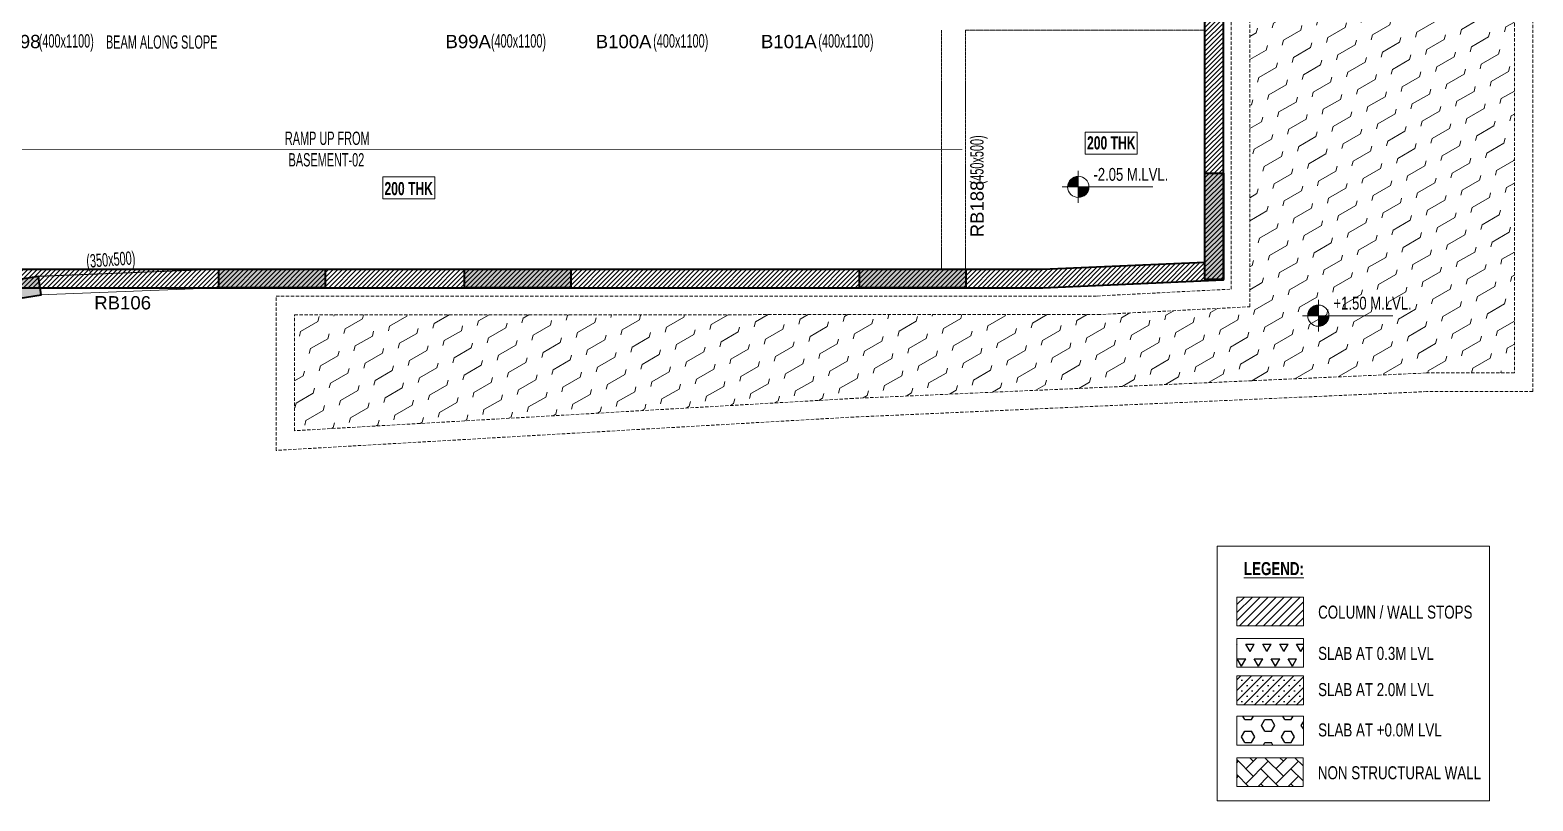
# Model space of a CAD drawing. Header units: millimetres. Extents: x -8 to 75727, y 28 to 63523.
# Drawn here: x 47455 to 75727, y 28 to 14535 of the extents above; entities that cross this region are included whole.
import ezdxf
from ezdxf.enums import TextEntityAlignment as Align

# ---------------------------------------------------------------- set-up
doc = ezdxf.new("R2010")
doc.units = ezdxf.units.MM
doc.linetypes.add('HIDDEN', pattern=[0.375, 0.25, -0.125])
doc.linetypes.add('HIDDEN2', pattern=[0.1875, 0.125, -0.0625])
for name, color, linetype, lineweight in [('A-FLOR-IDEN', 11, 'Continuous', 9), ('A-HIDD-BELW', 8, 'HIDDEN2', 20), ('G-____-____-DIMS', 7, 'Continuous', 9), ('G-ANNO-TEXT', 231, 'Continuous', 9), ('S-BEAM', 7, 'Continuous', 18), ('S-BEAM-IDEN', 2, 'Continuous', 9), ('S-COL HATCH', 9, 'Continuous', 0), ('S-COLS', 5, 'Continuous', 35)]:
    doc.layers.add(name, color=color, linetype=linetype, lineweight=lineweight)
for name, color, linetype in [('Beam Nos', 7, 'Continuous'), ('HATCH', 8, 'Continuous'), ('SUNK SLAB', 8, 'Continuous')]:
    doc.layers.add(name, color=color, linetype=linetype)
doc.styles.add('SC-BBS1', font='SansSerif')
doc.styles.add('Swis721 LtCn BT', font='swisscl.ttf', dxfattribs={"width": 0.9, "height": 233.3551617873649})
doc.styles.add('Swis721 LtCn BT_1', font='swisscl.ttf', dxfattribs={"height": 239.9999999999999})
doc.styles.add('Swis721 LtCn BT_2', font='swisscl.ttf', dxfattribs={"height": 244.9922958397534})
doc.styles.add('Swis721 LtCn BT_B', font='', dxfattribs={"width": 0.9, "height": 246.9183359013865})
doc.styles.get('Swis721 LtCn BT_B').set_extended_font_data('Swis721 LtCn BT', bold=True)

# ---------------------------------------------------------------- blocks, each defined once
blk = doc.blocks.new('Spot Elevations - M_Spot Elevation - Target Filled-23738-FIRST FLOOR  FRAMING PLAN _NTA_')
at = {"layer": 'G-____-____-DIMS'}
h = blk.add_hatch(color=256, dxfattribs=at)
edge = h.paths.add_edge_path(flags=0)
edge.add_line((1.6e-15, 0), (-1.999999999999998, 0))
edge.add_arc((-2.6e-15, 1.9e-15), 1.999999999999994, 90.00000000000023, 180.0000000000001, ccw=False)
edge.add_line((1.6e-15, 1.999999999999998), (1.6e-15, 0))
h = blk.add_hatch(color=256, dxfattribs=at)
edge = h.paths.add_edge_path(flags=0)
edge.add_line((1.6e-15, 0), (2.000000000000003, 0))
edge.add_arc((9e-15, -5.8e-15), 1.999999999999992, 269.9999999999993, 359.99999999999983, ccw=False)
edge.add_line((1.6e-15, -1.999999999999999), (1.6e-15, 0))
for p, q in [((1.9e-15, -2.999999999999999), (1.9e-15, 2.999999999999999)), ((-2.999999999999997, 0), (14, 0))]:
    blk.add_line(p, q, dxfattribs=at)
blk.add_circle((1.6e-15, 0), 2.000000000000001, dxfattribs=at)
blk = doc.blocks.new('A$C89844c14')
at = {"layer": 'S-COL HATCH', "transparency": 33554687}
h = blk.add_hatch(dxfattribs=at)
h.set_pattern_fill('ANSI31', color=256, scale=500)
h.set_pattern_definition([(45, (-31243118.95039071, 21573255.04475099), (-44.19417382415922, 44.19417382415922), [])])
edge = h.paths.add_edge_path()
edge.add_line((-12641.36437787861, -10574.03004626185), (46763.39400777965, -10574.03004626185))
edge.add_line((46763.39400777965, -10574.03004626185), (50158.63604889065, -10423.83620051294))
edge.add_line((50158.63604889065, -10423.83620051294), (50158.63604889065, 18363.45195051283))
edge.add_arc((65986.83610693365, 101151.7779547721), 84287.8332837242, 235.3318360843077, 259.1763076908551, ccw=False)
edge.add_arc((-8442.753611341119, 269.379661232233), 41199.68046838963, 49.9961516128636, 101.0852321286915)
edge.add_line((-16364.17637338489, 40700.36693736166), (-15223.62516012043, 21151.17039509863))
edge.add_line((-15223.62516012043, 21151.17039509863), (-12641.36437787861, 21151.17039486021))
edge.add_line((-12641.36437787861, 21151.17039486021), (-12641.36437787861, -10574.03004626185))
edge = h.paths.add_edge_path(flags=16)
edge.add_line((-12291.36437835544, -10224.03004578501), (46755.65639505535, -10224.03004578501))
edge.add_line((46755.65639505535, -10224.03004578501), (49808.63604841381, -10088.97671297937))
edge.add_line((49808.63604841381, -10088.97671297937), (49808.63604841381, 18074.53277989477))
edge.add_arc((65986.83610427752, 101151.777949918), 84637.83327854906, 235.3207608542366, 258.9803174311657, ccw=False)
edge.add_arc((-8442.753610882908, 269.3796631880104), 40849.68046623029, 49.97334944151059, 100.6567920093794)
edge.add_line((-15996.90336217731, 40414.50658699125), (-14893.4499033913, 21501.17039509863))
edge.add_line((-14893.4499033913, 21501.17039509863), (-12291.36437835544, 21501.17039462179))
edge.add_line((-12291.36437835544, 21501.17039462179), (-12291.36437835544, -10224.03004578501))
h = blk.add_hatch(color=256, dxfattribs=at)
h.dxf.hatch_style = 1
h.paths.add_polyline_path([(49808.6322029978, -10419.65409604087), (50158.6322035566, -10419.65409604087), (50158.6322035566, -8419.654096040877), (49808.6322029978, -8419.654096040877)])
h = blk.add_hatch(color=256, dxfattribs=at)
h.dxf.hatch_style = 1
h.paths.add_polyline_path([(25889.77354014665, -10677.03744166717), (25945.44986071438, -11022.5807056129), (27919.98279927671, -10704.43030216917), (27864.30647870898, -10358.88703822344)])
h = blk.add_hatch(color=256, dxfattribs=at)
h.dxf.hatch_style = 1
h.paths.add_polyline_path([(31258.54665035754, -10222.86027207225), (31258.54665082321, -10572.86027263105), (33258.54665035754, -10572.86027263105), (33258.54665128887, -10222.86027207225)])
h = blk.add_hatch(color=256, dxfattribs=at)
h.dxf.hatch_style = 1
h.paths.add_polyline_path([(35883.620652318, -10222.86027207225), (35883.62065278366, -10572.86027263105), (37883.620652318, -10572.86027263105), (37883.62065324932, -10222.86027207225)])
h = blk.add_hatch(color=256, dxfattribs=at)
h.dxf.hatch_style = 1
h.paths.add_polyline_path([(43314.71465437487, -10224.03008822724), (43314.71465484052, -10574.03008878603), (45314.71465437486, -10574.03008878603), (45314.71465530619, -10224.03008822724)])
at = {"layer": 'S-COLS'}
for points, elevation in [([(-12641.36437787861, -10574.03004626185), (46763.39400777965, -10574.03004626185), (50158.63604889065, -10423.83620051294), (50158.63604889065, 18363.45195051283, -0.104418166803797), (18042.01030120998, 31828.38711067289, 0.2266855225477514), (-16364.17637338489, 40700.36693736166), (-15223.62516012043, 21151.17039509863), (-12641.36437787861, 21151.17039486021)], -9.701837e-10), ([(-12291.36437835544, -10224.03004578501), (46755.65639505535, -10224.03004578501), (49808.63604841381, -10088.97671297937), (49808.63604841381, 18074.53277989477, -0.1036025941680122), (17829.4674840942, 31549.83351107687, 0.2248253873117498), (-15996.90336217731, 40414.50658699125), (-14893.4499033913, 21501.17039509863), (-12291.36437835544, 21501.17039462179)], -3.2951e-10)]:
    blk.add_lwpolyline(points, format="xyb", close=True, dxfattribs=dict(at, elevation=elevation))
for points, elevation in [([(49808.6322029978, -8419.654096040877), (50158.6322035566, -8419.654096040877), (50158.6322035566, -10419.65409604087), (49808.6322029978, -10419.65409604087)], -8.16468e-10), ([(31258.54665035754, -10222.86027207225), (33258.54665128887, -10222.86027207225), (33258.54665035754, -10572.86027263105), (31258.54665082321, -10572.86027263105)], -8.166589e-10), ([(35883.620652318, -10222.86027207225), (37883.62065324932, -10222.86027207225), (37883.620652318, -10572.86027263105), (35883.62065278366, -10572.86027263105)], -8.166589e-10), ([(43314.71465437487, -10224.03008822724), (45314.71465530619, -10224.03008822724), (45314.71465437486, -10574.03008878603), (43314.71465484052, -10574.03008878603)], 4.082176e-10)]:
    blk.add_lwpolyline(points, close=True, dxfattribs=dict(at, elevation=elevation))
at = {"layer": 'S-COLS', "elevation": -8.166589e-10}
blk.add_lwpolyline([(25889.77354014665, -10677.03744166717), (25945.44986071438, -11022.5807056129), (27919.98279927671, -10704.43030216917), (27864.30647870898, -10358.88703822344), (25889.77354014665, -10677.03744166717)], dxfattribs=at)

msp = doc.modelspace()

# ---------------------------------------------------------------- hatches: boundary and pattern name
at = {"layer": 'A-HIDD-BELW', "transparency": 33554687}
h = msp.add_hatch(dxfattribs=at)
h.set_pattern_fill('FLEX', color=256, scale=1500, angle=29.9999999999999)
h.set_pattern_definition([(29.9999999999999, (-31343267.20117182, 21287505.48079984), (-187.4999999999994, 324.7595264191649), [375, -375]), (74.99999999999989, (-31342942.44164539, 21287692.98079984), (-187.4999999993239, 324.7595264179948), [93.75, -342.8300859, 93.75, -530.3300858894999])])
h.paths.add_polyline_path([(73719.54021603747, 8081.444810191779), (75376.91406465825, 8081.444810191779), (75376.91406465825, 26947.06085159132), (70402.53624941169, 26044.34362994009), (70402.53624941169, 9327.641687529771), (67540.1857717162, 9179.85345961773), (52431.65476442633, 9177.562036580084), (52431.65476442633, 6995.564499630271), (62933.68636991216, 7602.494468028336)])
at = {"layer": 'HATCH'}
h = msp.add_hatch(dxfattribs=at)
h.set_pattern_fill('SACNCR', color=256, scale=1500)
h.set_pattern_definition([(45, (-31316111.00597169, 21496576.41206928), (-99.43689110435827, 99.43689110435827), []), (45, (-31316011.56908019, 21496576.41206928), (-99.43689110435827, 99.43689110435827), [0, -140.625])])
h.paths.add_polyline_path([(70158.04019058628, 2380.946256125955), (70158.04019058628, 1839.715268204598), (71407.72593329234, 1839.715268204598), (71407.72593329234, 2380.946256125955)])
h = msp.add_hatch(dxfattribs=at)
h.set_pattern_fill('HEX', color=9, scale=1000)
h.set_pattern_definition([(0, (-31782568.70117182, 21493494.98079984), (0, 216.5063509461096), [125, -250]), (120, (-31782568.70117182, 21493494.98079984), (-187.5, -108.2531754730547), [124.9999999999999, -249.9999999999999]), (60, (-31782443.70117182, 21493494.98079984), (-187.5, 108.2531754730548), [125, -250])])
h.paths.add_polyline_path([(70158.04019058628, 1621.674989285557), (70158.04019058628, 1080.4440013642), (71407.72593329234, 1080.4440013642), (71407.72593329234, 1621.674989285557)])
at = {"layer": 'SUNK SLAB'}
h = msp.add_hatch(dxfattribs=at)
h.set_pattern_fill('ANSI31', color=8, scale=850, style=0)
h.set_pattern_definition([(45, (-31288442.50597169, 20968877.91206929), (-75.13009550107068, 75.13009550107068), [])])
h.paths.add_polyline_path([(71407.72593329234, 3864.446256125955), (71407.72593329234, 3323.215268204598), (70158.04019058628, 3323.215268204598), (70158.04019058628, 3864.446256125955)], flags=0)
h = msp.add_hatch(dxfattribs=at)
h.set_pattern_fill('TRIANG', color=8, scale=850, style=0)
h.set_pattern_definition([(60, (-31316111.00597169, 21496576.41206928), (-159.3749996914439, 276.0455972781449), [159.375, -159.375]), (120, (-31316111.00597169, 21496576.41206928), (-318.7499996914439, 1.781449752e-07), [159.3749999999997, -159.3749999999997]), (0, (-31316190.69347169, 21496714.43486784), (159.375, 276.0455971), [159.375, -159.375])])
h.paths.add_polyline_path([(71407.72593329234, 3087.946256125955), (71407.72593329234, 2546.715268204598), (70158.04019058628, 2546.715268204598), (70158.04019058628, 3087.946256125955)], flags=0)
h = msp.add_hatch(dxfattribs=at)
h.set_pattern_fill('AR-HBONE', color=8, scale=50, style=0)
h.set_pattern_definition([(45, (-31288446.90583927, 20964370.38958764), (0, 282.842712474619), [600, -200]), (135, (-31288305.48448302, 20964511.81094389), (2.22e-14, 282.842712474619), [600, -200])])
h.paths.add_polyline_path([(71403.32606570555, 841.7958678925914), (71403.32606570555, 300.5648799712344), (70153.64032299949, 300.5648799712344), (70153.64032299949, 841.7958678925914)], flags=0)

# ---------------------------------------------------------------- linework, layer by layer
at = {"layer": 'A-FLOR-IDEN', "color": 8, "flags": 128}
for points, elevation in [([(68283.24543785809, 12613.19204651811), (68283.24543785809, 12201.36664969349), (67305.74543785809, 12201.36664969349), (67305.74543785809, 12613.19204651811)], 7.376485e-10), ([(55066.36043809859, 11771.08161023879), (55066.36043809859, 11359.25621341416), (54088.86043809859, 11359.25621341416), (54088.86043809859, 11771.08161023879)], -3.2951e-10)]:
    msp.add_lwpolyline(points, close=True, dxfattribs=dict(at, elevation=elevation))
at = {"layer": 'A-HIDD-BELW', "color": 4, "ltscale": 500, "elevation": -9.883389e-10}
for points in [[(75726.91406465827, 27010.57653924325), (75726.91406465827, 7731.444810191779), (73727.30733705817, 7731.444810191779), (62951.54715944586, 7252.942681590704), (52081.65476442633, 6624.753423015265), (52081.65476442633, 9527.508958140996), (67531.1297018653, 9529.85209016004), (70052.53624941169, 9660.036778728156), (70052.53624941169, 25980.82794228816)], [(75376.91406465825, 26947.06085159132), (75376.91406465825, 8081.444810191779), (73719.54021603747, 8081.444810191779), (62933.68636991216, 7602.494468028336), (52431.65476442633, 6995.564499630271), (52431.65476442633, 9177.562036580084), (67540.1857717162, 9179.85345961773), (70402.53624941169, 9327.641687529771), (70402.53624941169, 26044.34362994009)]]:
    msp.add_lwpolyline(points, dxfattribs=at)
at = {"layer": 'G-ANNO-TEXT', "color": 7}
for points in [[(69789.52626779061, 4820.271701379358), (74908.19617679103, 4820.271701379358), (74908.19617679103, 28.07308059805473), (69789.52626779061, 28.07308059805473)], [(71407.72593329234, 3864.446256125955), (71407.72593329234, 3323.215268204598), (70158.04019058628, 3323.215268204598), (70158.04019058628, 3864.446256125955)], [(71407.72593329234, 3087.946256125955), (71407.72593329234, 2546.715268204598), (70158.04019058628, 2546.715268204598), (70158.04019058628, 3087.946256125955)], [(71407.72593329234, 2380.946256125955), (71407.72593329234, 1839.715268204598), (70158.04019058628, 1839.715268204598), (70158.04019058628, 2380.946256125955)], [(71407.72593329234, 1621.674989285557), (71407.72593329234, 1080.4440013642), (70158.04019058628, 1080.4440013642), (70158.04019058628, 1621.674989285557)], [(71403.32606570555, 841.7958678925914), (71403.32606570555, 300.5648799712344), (70153.64032299949, 300.5648799712344), (70153.64032299949, 841.7958678925914)]]:
    msp.add_lwpolyline(points, close=True, dxfattribs=at)
at = {"layer": 'S-BEAM', "linetype": 'HIDDEN'}
for p, q in [((64600.46124353019, 14533.5840148876), (64600.46124353392, 10039.28843334192)), ((65050.46124810485, 14533.58401530856), (69564.82596470175, 14533.58401530856)), ((65050.4612435302, 14533.5840148876), (65050.4612435302, 10052.61448693522)), ((47627.44392879812, 9900.817331111666, -1.1459779e-09), (50993.84594039379, 10034.61572895819, -1.1459779e-09))]:
    msp.add_line(p, q, dxfattribs=at)
at = {"layer": 'S-BEAM'}
msp.add_line((47641.34378241507, 9551.093448496102, -1.1459779e-09), (51007.74579401074, 9684.891846342623, -1.1459779e-09), dxfattribs=at)
at = {"layer": 'S-BEAM', "const_width": 12.5, "elevation": -3.2951e-10}
msp.add_lwpolyline([(41775.79050612954, 12283.58401292437), (64990.44806981964, 12283.58401292437)], dxfattribs=at)

# ---------------------------------------------------------------- block references
at = {"layer": 'G-____-____-DIMS', "xscale": 99.99999999999991, "yscale": 99.99999999999991, "zscale": 99.99999999999991}
for p in [(67173.81674979014, 11583.72512952485, 1.84612913e-08), (71689.71403820573, 9159.580533883212)]:
    msp.add_blockref('Spot Elevations - M_Spot Elevation - Target Filled-23738-FIRST FLOOR  FRAMING PLAN _NTA_', p, dxfattribs=at)
at = {"layer": 'S-COL HATCH', "color": 4}
msp.add_blockref('A$C89844c14', (19746.10675121603, 20258.78387206668), dxfattribs=at)

# ---------------------------------------------------------------- texts
at = {"layer": 'A-FLOR-IDEN', "color": 1, "char_height": 246.9183359013865, "width": 1154.999999999998, "attachment_point": 2, "line_spacing_factor": 0.9642671421142559, "style": 'Swis721 LtCn BT_B'}
for insert in [(67794.49543785807, 12535.15006495887), (54577.61043809859, 11675.03962867954)]:
    msp.add_mtext('200 THK', dxfattribs=dict(at, insert=insert))
at = {"layer": 'Beam Nos', "color": 3, "style": 'SC-BBS1'}
for s, p in [('B98', (47339.93033378704, 14118.58641669401, 3.7045183e-09)), ('B99A', (55697.24179795517, 14118.58641669401, 3.7045183e-09)), ('B100A', (58620.21991197152, 14118.58641669401, 3.7045183e-09)), ('B101A', (61728.71682914479, 14118.58641669401, 3.7045183e-09))]:
    msp.add_text(s, height=250, dxfattribs=at).set_placement(p, align=Align.BOTTOM_CENTER)
msp.add_text('RB188', height=250, rotation=90, dxfattribs=at).set_placement((65469.54565670474, 11168.18316830569, 1.4079002e-09), align=Align.BOTTOM_CENTER)
at = {"layer": 'Beam Nos', "style": 'SC-BBS1'}
msp.add_text('RB106', height=250, dxfattribs=at).set_placement((49196.47166933996, 9202.835244456915, 3.2698446e-09), align=Align.BOTTOM_CENTER)
at = {"layer": 'G-____-____-DIMS', "char_height": 239.9999999999999, "width": 1683.880654475457, "attachment_point": 1, "line_spacing_factor": 0.970125592708619, "style": 'Swis721 LtCn BT_1'}
for s, insert in [('-2.05 M.LVL.', (67459.199810428, 11939.33517693975, 1.84612913e-08)), ('+1.50 M.LVL.', (71975.09709884359, 9515.190581298111))]:
    msp.add_mtext(s, dxfattribs=dict(at, insert=insert))
at = {"layer": 'G-ANNO-TEXT', "color": 7, "char_height": 244.9922958397534, "attachment_point": 1, "line_spacing_factor": 0.9718478586403113, "style": 'Swis721 LtCn BT_2'}
for s, insert, width in [('\\fSwis721 LtCn BT|b1|i0|c0|p34|;\\LLEGEND:', (70289.84649618847, 4522.739997657625), 1299), ('COLUMN / WALL STOPS', (71685.74826354666, 3703.731909933178), 3845.238102011382), ('SLAB AT 0.3M LVL', (71685.74826354666, 2927.231909933178), 3845.238102011382), ('SLAB AT 2.0M LVL', (71685.74826354666, 2246.231909933178), 3845.238102011382), ('SLAB AT +0.0M LVL', (71685.74826354666, 1486.960643092779), 3845.238102011382), ('NON STRUCTURAL WALL', (71681.34839595987, 681.0815216998143), 3845.238102011382)]:
    msp.add_mtext(s, dxfattribs=dict(at, insert=insert, width=width))
at = {"layer": 'S-BEAM-IDEN', "style": 'Swis721 LtCn BT', "width": 0.8}
for s, rotation, p in [('(400x1100)', 359.9999999999997, (47617.64927423505, 14205.43983293944, 1.4374689e-09)), ('BEAM ALONG SLOPE', 359.9999999999997, (48882.71539579464, 14184.46010449403, -1.5295936e-09)), ('(400x1100)', 359.9999999999997, (56124.28121104596, 14205.43983293944, 1.4374689e-09)), ('(400x1100)', 359.9999999999997, (59176.51365427433, 14205.43983293944, 1.4374689e-09)), ('(400x1100)', 359.9999999999997, (62285.01057144759, 14205.43983293944, 1.4374689e-09)), ('RAMP UP FROM', 359.9999999999997, (52248.35452937094, 12373.00633472824)), ('(450x500)', 90.00000000000033, (65391.49485970421, 11630.11614185819)), ('BASEMENT-02', 359.9999999999997, (52317.75164601711, 11968.06972696134)), ('(350x500)', 4.137547317720914, (48522.28839921338, 10060.08641691753, -1.3060412e-09))]:
    msp.add_text(s, height=250, rotation=rotation, dxfattribs=at).set_placement(p)

doc.saveas('drawing.dxf')
